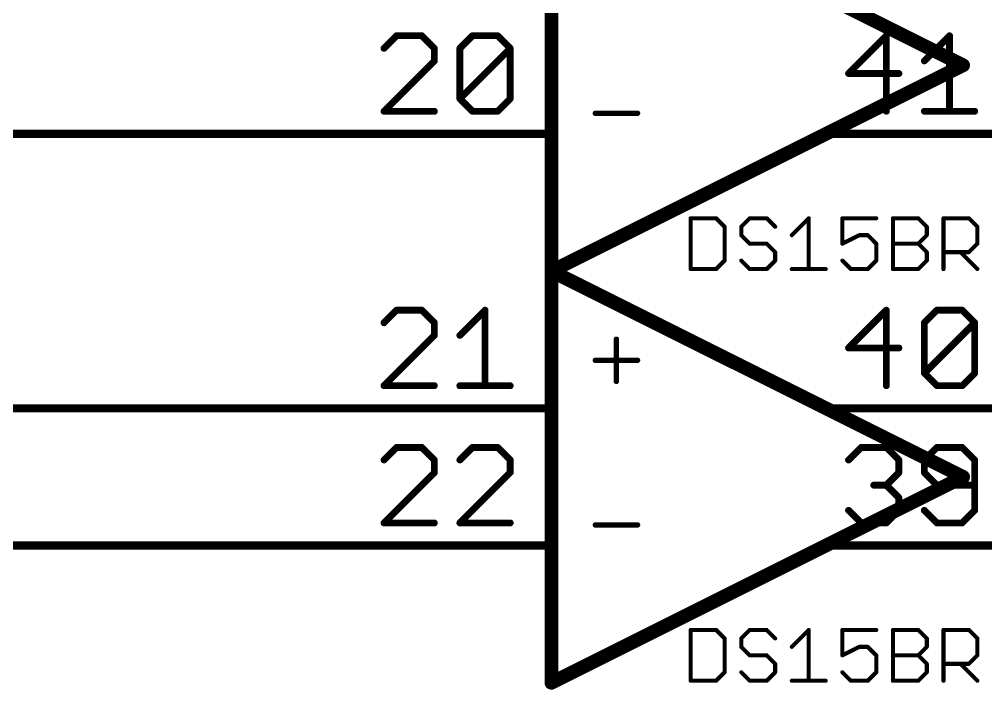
# Model space of a CAD drawing. Extents: x -72 to 265, y -97 to 216.
# Drawn here: x -53.03 to -35.14, y 32.89 to 45.3 of the extents above; entities that cross this region are included whole.
import ezdxf

# ---------------------------------------------------------------- set-up
doc = ezdxf.new("R2010")
doc.units = 0
for name, color, linetype in [('91', 94, 'CONTINUOUS'), ('94', 14, 'CONTINUOUS'), ('95', 251, 'CONTINUOUS'), ('96', 251, 'CONTINUOUS')]:
    doc.layers.add(name, color=color, linetype=linetype)

msp = doc.modelspace()

# ---------------------------------------------------------------- linework, layer by layer
at = {"layer": '91', "const_width": 0.1524}
for points in [[(-45.72, 43.18), (-58.42, 43.18)], [(-27.94, 43.18), (-35.56, 43.18)], [(-45.72, 38.1), (-58.42, 38.1)], [(-27.94, 38.1), (-35.56, 38.1)], [(-45.72, 35.56), (-58.42, 35.56)], [(-27.94, 35.56), (-35.56, 35.56)]]:
    msp.add_lwpolyline(points, dxfattribs=at)
at = {"layer": '91', "const_width": 0.0762}
for points in [[(-45.72, 43.1419, 1), (-45.72, 43.2181)], [(-35.56, 43.2181, 1), (-35.56, 43.1419)], [(-45.72, 38.0619, 1), (-45.72, 38.1381)], [(-35.56, 38.1381, 1), (-35.56, 38.0619)], [(-45.72, 35.5219, 1), (-45.72, 35.5981)], [(-35.56, 35.5981, 1), (-35.56, 35.5219)]]:
    msp.add_lwpolyline(points, format="xyb", dxfattribs=at)
at = {"layer": '94'}
for points, const_width in [([(-43.18, 48.26), (-43.18, 40.64)], 0.254), ([(-35.56, 44.45), (-43.18, 48.26)], 0.254), ([(-43.18, 40.64), (-35.56, 44.45)], 0.254), ([(-45.72, 43.18), (-43.18, 43.18)], 0.1524), ([(-35.56, 43.18), (-38.1, 43.18)], 0.1524), ([(-43.18, 40.64), (-43.18, 33.02)], 0.254), ([(-35.56, 36.83), (-43.18, 40.64)], 0.254), ([(-45.72, 38.1), (-43.18, 38.1)], 0.1524), ([(-35.56, 38.1), (-38.1, 38.1)], 0.1524), ([(-43.18, 33.02), (-35.56, 36.83)], 0.254), ([(-45.72, 35.56), (-43.18, 35.56)], 0.1524), ([(-35.56, 35.56), (-38.1, 35.56)], 0.1524)]:
    msp.add_lwpolyline(points, dxfattribs=dict(at, const_width=const_width))
for points, const_width in [([(-35.5316, 44.3932, 1), (-35.5884, 44.5068)], 0.127), ([(-35.5884, 44.3932, 1), (-35.5316, 44.5068)], 0.127), ([(-45.72, 43.2181, 1), (-45.72, 43.1419)], 0.0762), ([(-43.18, 43.1419, 1), (-43.18, 43.2181)], 0.0762), ([(-38.1, 43.2181, 1), (-38.1, 43.1419)], 0.0762), ([(-35.56, 43.1419, 1), (-35.56, 43.2181)], 0.0762), ([(-43.1165, 40.64, 1), (-43.2435, 40.64)], 0.127), ([(-43.1516, 40.6968, 1), (-43.2084, 40.5832)], 0.127), ([(-43.2084, 40.6968, 1), (-43.1516, 40.5832)], 0.127), ([(-43.2435, 40.64, 1), (-43.1165, 40.64)], 0.127), ([(-45.72, 38.1381, 1), (-45.72, 38.0619)], 0.0762), ([(-43.18, 38.0619, 1), (-43.18, 38.1381)], 0.0762), ([(-38.1, 38.1381, 1), (-38.1, 38.0619)], 0.0762), ([(-35.56, 38.0619, 1), (-35.56, 38.1381)], 0.0762), ([(-35.5316, 36.7732, 1), (-35.5884, 36.8868)], 0.127), ([(-35.5884, 36.7732, 1), (-35.5316, 36.8868)], 0.127), ([(-45.72, 35.5981, 1), (-45.72, 35.5219)], 0.0762), ([(-43.18, 35.5219, 1), (-43.18, 35.5981)], 0.0762), ([(-38.1, 35.5981, 1), (-38.1, 35.5219)], 0.0762), ([(-35.56, 35.5219, 1), (-35.56, 35.5981)], 0.0762), ([(-43.2084, 33.0768, 1), (-43.1516, 32.9632)], 0.127), ([(-43.2435, 33.02, 1), (-43.1165, 33.02)], 0.127)]:
    msp.add_lwpolyline(points, format="xyb", dxfattribs=dict(at, const_width=const_width))
at = {"layer": '95', "const_width": 0.127}
for points in [[(-46.0456, 44.9973), (-46.2787, 44.7643)], [(-45.5796, 44.9973), (-46.0456, 44.9973)], [(-45.3465, 44.7643), (-45.5796, 44.9973)], [(-44.8754, 44.7643), (-44.6423, 44.9973)], [(-44.6423, 44.9973), (-44.1763, 44.9973)], [(-44.1763, 44.9973), (-43.9432, 44.7643)], [(-36.9818, 44.9973), (-37.6809, 44.2982)], [(-36.9818, 43.5991), (-36.9818, 44.9973)], [(-36.2776, 44.5312), (-35.8116, 44.9973)], [(-35.8116, 44.9973), (-35.8116, 43.5991)], [(-45.3465, 44.5312), (-45.3465, 44.7643)], [(-44.8754, 43.8321), (-44.8754, 44.7643)], [(-44.8754, 43.8321), (-43.9432, 44.7643)], [(-43.9432, 44.7643), (-43.9432, 43.8321)], [(-46.2787, 43.5991), (-45.3465, 44.5312)], [(-37.6809, 44.2982), (-36.7488, 44.2982)], [(-44.6423, 43.5991), (-44.8754, 43.8321)], [(-43.9432, 43.8321), (-44.1763, 43.5991)], [(-45.3465, 43.5991), (-46.2787, 43.5991)], [(-44.1763, 43.5991), (-44.6423, 43.5991)], [(-36.2776, 43.5991), (-35.3455, 43.5991)], [(-46.0456, 39.9173), (-46.2787, 39.6843)], [(-45.5796, 39.9173), (-46.0456, 39.9173)], [(-45.3465, 39.6843), (-45.5796, 39.9173)], [(-44.8754, 39.4512), (-44.4093, 39.9173)], [(-44.4093, 39.9173), (-44.4093, 38.5191)], [(-36.9818, 39.9173), (-37.6809, 39.2182)], [(-36.9818, 38.5191), (-36.9818, 39.9173)], [(-36.2776, 39.6843), (-36.0446, 39.9173)], [(-36.0446, 39.9173), (-35.5785, 39.9173)], [(-35.5785, 39.9173), (-35.3455, 39.6843)], [(-45.3465, 39.4512), (-45.3465, 39.6843)], [(-36.2776, 38.7521), (-36.2776, 39.6843)], [(-36.2776, 38.7521), (-35.3455, 39.6843)], [(-35.3455, 39.6843), (-35.3455, 38.7521)], [(-46.2787, 38.5191), (-45.3465, 39.4512)], [(-37.6809, 39.2182), (-36.7488, 39.2182)], [(-36.0446, 38.5191), (-36.2776, 38.7521)], [(-35.3455, 38.7521), (-35.5785, 38.5191)], [(-45.3465, 38.5191), (-46.2787, 38.5191)], [(-44.8754, 38.5191), (-43.9432, 38.5191)], [(-35.5785, 38.5191), (-36.0446, 38.5191)], [(-46.0456, 37.3773), (-46.2787, 37.1443)], [(-45.5796, 37.3773), (-46.0456, 37.3773)], [(-45.3465, 37.1443), (-45.5796, 37.3773)], [(-44.6423, 37.3773), (-44.8754, 37.1443)], [(-44.1763, 37.3773), (-44.6423, 37.3773)], [(-43.9432, 37.1443), (-44.1763, 37.3773)], [(-37.6809, 37.1443), (-37.4479, 37.3773)], [(-37.4479, 37.3773), (-36.9818, 37.3773)], [(-36.9818, 37.3773), (-36.7488, 37.1443)], [(-36.0446, 37.3773), (-36.2776, 37.1443)], [(-35.5785, 37.3773), (-36.0446, 37.3773)], [(-35.3455, 37.1443), (-35.5785, 37.3773)], [(-45.3465, 36.9112), (-45.3465, 37.1443)], [(-43.9432, 36.9112), (-43.9432, 37.1443)], [(-36.7488, 37.1443), (-36.7488, 36.9112)], [(-36.2776, 37.1443), (-36.2776, 36.9112)], [(-35.3455, 36.2121), (-35.3455, 37.1443)], [(-46.2787, 35.9791), (-45.3465, 36.9112)], [(-44.8754, 35.9791), (-43.9432, 36.9112)], [(-36.7488, 36.9112), (-36.9818, 36.6782)], [(-36.2776, 36.9112), (-36.0446, 36.6782)], [(-36.9818, 36.6782), (-37.2148, 36.6782)], [(-36.9818, 36.6782), (-36.7488, 36.4452)], [(-36.0446, 36.6782), (-35.3455, 36.6782)], [(-36.7488, 36.4452), (-36.7488, 36.2121)], [(-37.4479, 35.9791), (-37.6809, 36.2121)], [(-36.7488, 36.2121), (-36.9818, 35.9791)], [(-36.2776, 36.2121), (-36.0446, 35.9791)], [(-35.5785, 35.9791), (-35.3455, 36.2121)], [(-45.3465, 35.9791), (-46.2787, 35.9791)], [(-43.9432, 35.9791), (-44.8754, 35.9791)], [(-36.9818, 35.9791), (-37.4479, 35.9791)], [(-36.0446, 35.9791), (-35.5785, 35.9791)]]:
    msp.add_lwpolyline(points, dxfattribs=at)
at = {"layer": '95', "const_width": 0.0635}
for points in [[(-46.0456, 45.029, 1), (-46.0456, 44.9655)], [(-46.0232, 44.9748, 1), (-46.0681, 45.0197)], [(-45.5571, 45.0197, 1), (-45.602, 44.9748)], [(-45.5796, 44.9655, 1), (-45.5796, 45.029)], [(-44.6423, 45.029, 1), (-44.6423, 44.9655)], [(-44.6199, 44.9748, 1), (-44.6648, 45.0197)], [(-44.1538, 45.0197, 1), (-44.1987, 44.9748)], [(-44.1763, 44.9655, 1), (-44.1763, 45.029)], [(-36.9501, 44.9973, 1), (-37.0136, 44.9973)], [(-36.9594, 44.9748, 1), (-37.0043, 45.0197)], [(-35.7798, 44.9973, 1), (-35.8433, 44.9973)], [(-35.7891, 44.9748, 1), (-35.834, 45.0197)], [(-46.3011, 44.7867, 1), (-46.2562, 44.7418)], [(-45.3148, 44.7643, 1), (-45.3783, 44.7643)], [(-45.369, 44.7418, 1), (-45.3241, 44.7867)], [(-44.8436, 44.7643, 1), (-44.9071, 44.7643)], [(-44.8978, 44.7867, 1), (-44.8529, 44.7418)], [(-43.9115, 44.7643, 1), (-43.975, 44.7643)], [(-43.9208, 44.7418, 1), (-43.9657, 44.7867)], [(-43.9657, 44.7418, 1), (-43.9208, 44.7867)], [(-45.3783, 44.5312, 1), (-45.3148, 44.5312)], [(-45.3241, 44.5088, 1), (-45.369, 44.5537)], [(-36.3001, 44.5537, 1), (-36.2552, 44.5088)], [(-37.6809, 44.3299, 1), (-37.6809, 44.2664)], [(-36.7488, 44.2664, 1), (-36.7488, 44.3299)], [(-37.7034, 44.3206, 1), (-37.6584, 44.2757)], [(-44.9071, 43.8321, 1), (-44.8436, 43.8321)], [(-44.8529, 43.8546, 1), (-44.8978, 43.8097)], [(-44.8978, 43.8546, 1), (-44.8529, 43.8097)], [(-43.975, 43.8321, 1), (-43.9115, 43.8321)], [(-43.9208, 43.8097, 1), (-43.9657, 43.8546)], [(-46.2787, 43.6309, 1), (-46.2787, 43.5673)], [(-46.3011, 43.6216, 1), (-46.2562, 43.5766)], [(-45.3465, 43.5673, 1), (-45.3465, 43.6309)], [(-44.6423, 43.6309, 1), (-44.6423, 43.5673)], [(-44.6648, 43.5766, 1), (-44.6199, 43.6216)], [(-44.1987, 43.6216, 1), (-44.1538, 43.5766)], [(-44.1763, 43.5673, 1), (-44.1763, 43.6309)], [(-36.2776, 43.6309, 1), (-36.2776, 43.5673)], [(-35.3455, 43.5673, 1), (-35.3455, 43.6309)], [(-37.0136, 43.5991, 1), (-36.9501, 43.5991)], [(-35.8433, 43.5991, 1), (-35.7798, 43.5991)], [(-46.0456, 39.949, 1), (-46.0456, 39.8855)], [(-46.0232, 39.8948, 1), (-46.0681, 39.9397)], [(-45.5571, 39.9397, 1), (-45.602, 39.8948)], [(-45.5796, 39.8855, 1), (-45.5796, 39.949)], [(-44.3776, 39.9173, 1), (-44.4411, 39.9173)], [(-44.3869, 39.8948, 1), (-44.4318, 39.9397)], [(-36.9501, 39.9173, 1), (-37.0136, 39.9173)], [(-36.9594, 39.8948, 1), (-37.0043, 39.9397)], [(-36.0446, 39.949, 1), (-36.0446, 39.8855)], [(-36.0221, 39.8948, 1), (-36.067, 39.9397)], [(-35.5561, 39.9397, 1), (-35.601, 39.8948)], [(-35.5785, 39.8855, 1), (-35.5785, 39.949)], [(-46.3011, 39.7067, 1), (-46.2562, 39.6618)], [(-45.3148, 39.6843, 1), (-45.3783, 39.6843)], [(-45.369, 39.6618, 1), (-45.3241, 39.7067)], [(-36.2459, 39.6843, 1), (-36.3094, 39.6843)], [(-36.3001, 39.7067, 1), (-36.2552, 39.6618)], [(-35.3137, 39.6843, 1), (-35.3772, 39.6843)], [(-35.323, 39.6618, 1), (-35.3679, 39.7067)], [(-35.3679, 39.6618, 1), (-35.323, 39.7067)], [(-45.3783, 39.4512, 1), (-45.3148, 39.4512)], [(-45.3241, 39.4288, 1), (-45.369, 39.4737)], [(-44.8978, 39.4737, 1), (-44.8529, 39.4288)], [(-37.6809, 39.2499, 1), (-37.6809, 39.1864)], [(-37.7034, 39.2406, 1), (-37.6584, 39.1957)], [(-36.7488, 39.1864, 1), (-36.7488, 39.2499)], [(-36.2552, 38.7746, 1), (-36.3001, 38.7297)], [(-35.323, 38.7297, 1), (-35.3679, 38.7746)], [(-36.3001, 38.7746, 1), (-36.2552, 38.7297)], [(-36.3094, 38.7521, 1), (-36.2459, 38.7521)], [(-35.3772, 38.7521, 1), (-35.3137, 38.7521)], [(-46.2787, 38.5509, 1), (-46.2787, 38.4873)], [(-46.3011, 38.5416, 1), (-46.2562, 38.4966)], [(-45.3465, 38.4873, 1), (-45.3465, 38.5509)], [(-44.8754, 38.5509, 1), (-44.8754, 38.4873)], [(-44.4411, 38.5191, 1), (-44.3776, 38.5191)], [(-43.9432, 38.4873, 1), (-43.9432, 38.5509)], [(-37.0136, 38.5191, 1), (-36.9501, 38.5191)], [(-36.0446, 38.5509, 1), (-36.0446, 38.4873)], [(-36.067, 38.4966, 1), (-36.0221, 38.5416)], [(-35.601, 38.5416, 1), (-35.5561, 38.4966)], [(-35.5785, 38.4873, 1), (-35.5785, 38.5509)], [(-46.0456, 37.409, 1), (-46.0456, 37.3455)], [(-46.0232, 37.3548, 1), (-46.0681, 37.3997)], [(-45.5571, 37.3997, 1), (-45.602, 37.3548)], [(-45.5796, 37.3455, 1), (-45.5796, 37.409)], [(-44.6423, 37.409, 1), (-44.6423, 37.3455)], [(-44.6199, 37.3548, 1), (-44.6648, 37.3997)], [(-44.1538, 37.3997, 1), (-44.1987, 37.3548)], [(-44.1763, 37.3455, 1), (-44.1763, 37.409)], [(-37.4479, 37.409, 1), (-37.4479, 37.3455)], [(-37.4254, 37.3548, 1), (-37.4703, 37.3997)], [(-36.9594, 37.3997, 1), (-37.0043, 37.3548)], [(-36.9818, 37.3455, 1), (-36.9818, 37.409)], [(-36.0446, 37.409, 1), (-36.0446, 37.3455)], [(-36.0221, 37.3548, 1), (-36.067, 37.3997)], [(-35.5561, 37.3997, 1), (-35.601, 37.3548)], [(-35.5785, 37.3455, 1), (-35.5785, 37.409)], [(-45.3148, 37.1443, 1), (-45.3783, 37.1443)], [(-43.9115, 37.1443, 1), (-43.975, 37.1443)], [(-36.717, 37.1443, 1), (-36.7805, 37.1443)], [(-36.2459, 37.1443, 1), (-36.3094, 37.1443)], [(-35.3137, 37.1443, 1), (-35.3772, 37.1443)], [(-46.3011, 37.1667, 1), (-46.2562, 37.1218)], [(-45.369, 37.1218, 1), (-45.3241, 37.1667)], [(-44.8978, 37.1667, 1), (-44.8529, 37.1218)], [(-43.9657, 37.1218, 1), (-43.9208, 37.1667)], [(-37.7034, 37.1667, 1), (-37.6584, 37.1218)], [(-36.7712, 37.1218, 1), (-36.7263, 37.1667)], [(-36.3001, 37.1667, 1), (-36.2552, 37.1218)], [(-35.3679, 37.1218, 1), (-35.323, 37.1667)], [(-45.3783, 36.9112, 1), (-45.3148, 36.9112)], [(-45.3241, 36.8888, 1), (-45.369, 36.9337)], [(-43.975, 36.9112, 1), (-43.9115, 36.9112)], [(-43.9208, 36.8888, 1), (-43.9657, 36.9337)], [(-36.7805, 36.9112, 1), (-36.717, 36.9112)], [(-36.7263, 36.8888, 1), (-36.7712, 36.9337)], [(-36.2552, 36.9337, 1), (-36.3001, 36.8888)], [(-36.3094, 36.9112, 1), (-36.2459, 36.9112)], [(-37.2148, 36.7099, 1), (-37.2148, 36.6464)], [(-36.9594, 36.7006, 1), (-37.0043, 36.6557)], [(-37.0043, 36.7006, 1), (-36.9594, 36.6557)], [(-36.9818, 36.6464, 1), (-36.9818, 36.7099)], [(-36.0446, 36.7099, 1), (-36.0446, 36.6464)], [(-36.067, 36.6557, 1), (-36.0221, 36.7006)], [(-35.3455, 36.6464, 1), (-35.3455, 36.7099)], [(-36.717, 36.4452, 1), (-36.7805, 36.4452)], [(-36.7712, 36.4227, 1), (-36.7263, 36.4676)], [(-37.6584, 36.2346, 1), (-37.7034, 36.1897)], [(-36.7805, 36.2121, 1), (-36.717, 36.2121)], [(-36.7263, 36.1897, 1), (-36.7712, 36.2346)], [(-36.2552, 36.2346, 1), (-36.3001, 36.1897)], [(-35.3772, 36.2121, 1), (-35.3137, 36.2121)], [(-35.323, 36.1897, 1), (-35.3679, 36.2346)], [(-46.2787, 36.0109, 1), (-46.2787, 35.9474)], [(-46.3011, 36.0016, 1), (-46.2562, 35.9566)], [(-45.3465, 35.9474, 1), (-45.3465, 36.0109)], [(-44.8754, 36.0109, 1), (-44.8754, 35.9474)], [(-44.8978, 36.0016, 1), (-44.8529, 35.9566)], [(-43.9432, 35.9474, 1), (-43.9432, 36.0109)], [(-37.4479, 36.0109, 1), (-37.4479, 35.9474)], [(-37.4703, 35.9566, 1), (-37.4254, 36.0016)], [(-37.0043, 36.0016, 1), (-36.9594, 35.9566)], [(-36.9818, 35.9474, 1), (-36.9818, 36.0109)], [(-36.0446, 36.0109, 1), (-36.0446, 35.9474)], [(-36.067, 35.9566, 1), (-36.0221, 36.0016)], [(-35.601, 36.0016, 1), (-35.5561, 35.9566)], [(-35.5785, 35.9474, 1), (-35.5785, 36.0109)]]:
    msp.add_lwpolyline(points, format="xyb", dxfattribs=at)
at = {"layer": '96'}
for points, const_width in [([(-42.3672, 43.5615), (-41.5876, 43.5615)], 0.1016), ([(-40.6019, 41.6187), (-40.6019, 40.6781)], 0.0762), ([(-40.1316, 41.6187), (-40.6019, 41.6187)], 0.0762), ([(-39.9748, 41.4619), (-40.1316, 41.6187)], 0.0762), ([(-39.9748, 40.8349), (-39.9748, 41.4619)], 0.0762), ([(-39.5096, 41.6187), (-39.6664, 41.4619)], 0.0762), ([(-39.6664, 41.4619), (-39.6664, 41.3052)], 0.0762), ([(-39.1961, 41.6187), (-39.5096, 41.6187)], 0.0762), ([(-39.0393, 41.4619), (-39.1961, 41.6187)], 0.0762), ([(-38.7309, 41.3052), (-38.4173, 41.6187)], 0.0762), ([(-38.4173, 41.6187), (-38.4173, 40.6781)], 0.0762), ([(-37.1683, 41.6187), (-37.7953, 41.6187)], 0.0762), ([(-37.7953, 41.6187), (-37.7953, 41.1484)], 0.0762), ([(-36.8598, 40.6781), (-36.8598, 41.6187)], 0.0762), ([(-36.8598, 41.6187), (-36.3895, 41.6187)], 0.0762), ([(-36.3895, 41.6187), (-36.2328, 41.4619)], 0.0762), ([(-36.2328, 41.4619), (-36.2328, 41.3052)], 0.0762), ([(-35.9243, 40.6781), (-35.9243, 41.6187)], 0.0762), ([(-35.9243, 41.6187), (-35.454, 41.6187)], 0.0762), ([(-35.454, 41.6187), (-35.2972, 41.4619)], 0.0762), ([(-35.2972, 41.4619), (-35.2972, 41.1484)], 0.0762), ([(-39.6664, 41.3052), (-39.5096, 41.1484)], 0.0762), ([(-37.7953, 41.1484), (-37.4818, 41.3052)], 0.0762), ([(-37.4818, 41.3052), (-37.325, 41.3052)], 0.0762), ([(-37.325, 41.3052), (-37.1683, 41.1484)], 0.0762), ([(-36.2328, 41.3052), (-36.3895, 41.1484)], 0.0762), ([(-39.5096, 41.1484), (-39.1961, 41.1484)], 0.0762), ([(-39.1961, 41.1484), (-39.0393, 40.9916)], 0.0762), ([(-37.1683, 41.1484), (-37.1683, 40.8349)], 0.0762), ([(-36.8598, 41.1484), (-36.3895, 41.1484)], 0.0762), ([(-36.3895, 41.1484), (-36.2328, 40.9916)], 0.0762), ([(-35.2972, 41.1484), (-35.454, 40.9916)], 0.0762), ([(-39.0393, 40.9916), (-39.0393, 40.8349)], 0.0762), ([(-36.2328, 40.9916), (-36.2328, 40.8349)], 0.0762), ([(-35.454, 40.9916), (-35.9243, 40.9916)], 0.0762), ([(-35.6108, 40.9916), (-35.2972, 40.6781)], 0.0762), ([(-40.1316, 40.6781), (-39.9748, 40.8349)], 0.0762), ([(-39.5096, 40.6781), (-39.6664, 40.8349)], 0.0762), ([(-39.0393, 40.8349), (-39.1961, 40.6781)], 0.0762), ([(-37.6386, 40.6781), (-37.7953, 40.8349)], 0.0762), ([(-37.1683, 40.8349), (-37.325, 40.6781)], 0.0762), ([(-36.2328, 40.8349), (-36.3895, 40.6781)], 0.0762), ([(-40.6019, 40.6781), (-40.1316, 40.6781)], 0.0762), ([(-39.1961, 40.6781), (-39.5096, 40.6781)], 0.0762), ([(-38.7309, 40.6781), (-38.1038, 40.6781)], 0.0762), ([(-37.325, 40.6781), (-37.6386, 40.6781)], 0.0762), ([(-36.3895, 40.6781), (-36.8598, 40.6781)], 0.0762), ([(-41.9774, 39.3793), (-41.9774, 38.5997)], 0.1016), ([(-42.3672, 38.9895), (-41.5876, 38.9895)], 0.1016), ([(-42.3672, 35.9415), (-41.5876, 35.9415)], 0.1016), ([(-40.6019, 33.9987), (-40.6019, 33.0581)], 0.0762), ([(-40.1316, 33.9987), (-40.6019, 33.9987)], 0.0762), ([(-39.9748, 33.8419), (-40.1316, 33.9987)], 0.0762), ([(-39.5096, 33.9987), (-39.6664, 33.8419)], 0.0762), ([(-39.1961, 33.9987), (-39.5096, 33.9987)], 0.0762), ([(-39.0393, 33.8419), (-39.1961, 33.9987)], 0.0762), ([(-38.7309, 33.6852), (-38.4173, 33.9987)], 0.0762), ([(-38.4173, 33.9987), (-38.4173, 33.0581)], 0.0762), ([(-37.1683, 33.9987), (-37.7953, 33.9987)], 0.0762), ([(-37.7953, 33.9987), (-37.7953, 33.5284)], 0.0762), ([(-36.8598, 33.0581), (-36.8598, 33.9987)], 0.0762), ([(-36.8598, 33.9987), (-36.3895, 33.9987)], 0.0762), ([(-36.3895, 33.9987), (-36.2328, 33.8419)], 0.0762), ([(-35.9243, 33.0581), (-35.9243, 33.9987)], 0.0762), ([(-35.9243, 33.9987), (-35.454, 33.9987)], 0.0762), ([(-35.454, 33.9987), (-35.2972, 33.8419)], 0.0762), ([(-39.9748, 33.2149), (-39.9748, 33.8419)], 0.0762), ([(-39.6664, 33.8419), (-39.6664, 33.6852)], 0.0762), ([(-36.2328, 33.8419), (-36.2328, 33.6852)], 0.0762), ([(-35.2972, 33.8419), (-35.2972, 33.5284)], 0.0762), ([(-39.6664, 33.6852), (-39.5096, 33.5284)], 0.0762), ([(-37.7953, 33.5284), (-37.4818, 33.6852)], 0.0762), ([(-37.4818, 33.6852), (-37.325, 33.6852)], 0.0762), ([(-37.325, 33.6852), (-37.1683, 33.5284)], 0.0762), ([(-36.2328, 33.6852), (-36.3895, 33.5284)], 0.0762), ([(-39.5096, 33.5284), (-39.1961, 33.5284)], 0.0762), ([(-39.1961, 33.5284), (-39.0393, 33.3716)], 0.0762), ([(-37.1683, 33.5284), (-37.1683, 33.2149)], 0.0762), ([(-36.8598, 33.5284), (-36.3895, 33.5284)], 0.0762), ([(-36.3895, 33.5284), (-36.2328, 33.3716)], 0.0762), ([(-35.2972, 33.5284), (-35.454, 33.3716)], 0.0762), ([(-39.0393, 33.3716), (-39.0393, 33.2149)], 0.0762), ([(-36.2328, 33.3716), (-36.2328, 33.2149)], 0.0762), ([(-35.454, 33.3716), (-35.9243, 33.3716)], 0.0762), ([(-35.6108, 33.3716), (-35.2972, 33.0581)], 0.0762), ([(-40.6019, 33.0581), (-40.1316, 33.0581)], 0.0762), ([(-40.1316, 33.0581), (-39.9748, 33.2149)], 0.0762), ([(-39.5096, 33.0581), (-39.6664, 33.2149)], 0.0762), ([(-39.1961, 33.0581), (-39.5096, 33.0581)], 0.0762), ([(-39.0393, 33.2149), (-39.1961, 33.0581)], 0.0762), ([(-38.7309, 33.0581), (-38.1038, 33.0581)], 0.0762), ([(-37.6386, 33.0581), (-37.7953, 33.2149)], 0.0762), ([(-37.325, 33.0581), (-37.6386, 33.0581)], 0.0762), ([(-37.1683, 33.2149), (-37.325, 33.0581)], 0.0762), ([(-36.3895, 33.0581), (-36.8598, 33.0581)], 0.0762), ([(-36.2328, 33.2149), (-36.3895, 33.0581)], 0.0762)]:
    msp.add_lwpolyline(points, dxfattribs=dict(at, const_width=const_width))
for points, const_width in [([(-42.3672, 43.5869, 1), (-42.3672, 43.5361)], 0.0508), ([(-41.5876, 43.5361, 1), (-41.5876, 43.5869)], 0.0508), ([(-40.5829, 41.6187, 1), (-40.621, 41.6187)], 0.0381), ([(-40.6019, 41.6378, 1), (-40.6019, 41.5997)], 0.0381), ([(-40.1181, 41.6322, 1), (-40.1451, 41.6052)], 0.0381), ([(-40.1316, 41.5997, 1), (-40.1316, 41.6378)], 0.0381), ([(-39.9558, 41.4619, 1), (-39.9939, 41.4619)], 0.0381), ([(-39.6473, 41.4619, 1), (-39.6854, 41.4619)], 0.0381), ([(-39.5096, 41.6378, 1), (-39.5096, 41.5997)], 0.0381), ([(-39.4961, 41.6052, 1), (-39.5231, 41.6322)], 0.0381), ([(-39.1826, 41.6322, 1), (-39.2096, 41.6052)], 0.0381), ([(-39.1961, 41.5997, 1), (-39.1961, 41.6378)], 0.0381), ([(-38.3983, 41.6187, 1), (-38.4364, 41.6187)], 0.0381), ([(-38.4039, 41.6052, 1), (-38.4308, 41.6322)], 0.0381), ([(-37.7953, 41.6378, 1), (-37.7953, 41.5997)], 0.0381), ([(-37.7763, 41.6187, 1), (-37.8144, 41.6187)], 0.0381), ([(-37.1683, 41.5997, 1), (-37.1683, 41.6378)], 0.0381), ([(-36.8408, 41.6187, 1), (-36.8789, 41.6187)], 0.0381), ([(-36.8598, 41.6378, 1), (-36.8598, 41.5997)], 0.0381), ([(-36.3761, 41.6322, 1), (-36.403, 41.6052)], 0.0381), ([(-36.3895, 41.5997, 1), (-36.3895, 41.6378)], 0.0381), ([(-36.2137, 41.4619, 1), (-36.2518, 41.4619)], 0.0381), ([(-35.9053, 41.6187, 1), (-35.9434, 41.6187)], 0.0381), ([(-35.9243, 41.6378, 1), (-35.9243, 41.5997)], 0.0381), ([(-35.4405, 41.6322, 1), (-35.4675, 41.6052)], 0.0381), ([(-35.454, 41.5997, 1), (-35.454, 41.6378)], 0.0381), ([(-35.2782, 41.4619, 1), (-35.3163, 41.4619)], 0.0381), ([(-39.9883, 41.4485, 1), (-39.9614, 41.4754)], 0.0381), ([(-39.6799, 41.4754, 1), (-39.6529, 41.4485)], 0.0381), ([(-39.6529, 41.3186, 1), (-39.6799, 41.2917)], 0.0381), ([(-39.6854, 41.3052, 1), (-39.6473, 41.3052)], 0.0381), ([(-39.0528, 41.4485, 1), (-39.0258, 41.4754)], 0.0381), ([(-38.7443, 41.3186, 1), (-38.7174, 41.2917)], 0.0381), ([(-37.4818, 41.3242, 1), (-37.4818, 41.2861)], 0.0381), ([(-37.4733, 41.2881, 1), (-37.4903, 41.3222)], 0.0381), ([(-37.3116, 41.3186, 1), (-37.3385, 41.2917)], 0.0381), ([(-37.325, 41.2861, 1), (-37.325, 41.3242)], 0.0381), ([(-36.2518, 41.3052, 1), (-36.2137, 41.3052)], 0.0381), ([(-36.2462, 41.4485, 1), (-36.2193, 41.4754)], 0.0381), ([(-36.2193, 41.2917, 1), (-36.2462, 41.3186)], 0.0381), ([(-35.3107, 41.4485, 1), (-35.2838, 41.4754)], 0.0381), ([(-39.5096, 41.1675, 1), (-39.5096, 41.1294)], 0.0381), ([(-39.5231, 41.1349, 1), (-39.4961, 41.1619)], 0.0381), ([(-39.1826, 41.1619, 1), (-39.2096, 41.1349)], 0.0381), ([(-39.1961, 41.1294, 1), (-39.1961, 41.1675)], 0.0381), ([(-37.8039, 41.1654, 1), (-37.7868, 41.1314)], 0.0381), ([(-37.8144, 41.1484, 1), (-37.7763, 41.1484)], 0.0381), ([(-37.1492, 41.1484, 1), (-37.1873, 41.1484)], 0.0381), ([(-37.1817, 41.1349, 1), (-37.1548, 41.1619)], 0.0381), ([(-36.8598, 41.1675, 1), (-36.8598, 41.1294)], 0.0381), ([(-36.3761, 41.1619, 1), (-36.403, 41.1349)], 0.0381), ([(-36.403, 41.1619, 1), (-36.3761, 41.1349)], 0.0381), ([(-36.3895, 41.1294, 1), (-36.3895, 41.1675)], 0.0381), ([(-35.3163, 41.1484, 1), (-35.2782, 41.1484)], 0.0381), ([(-35.2838, 41.1349, 1), (-35.3107, 41.1619)], 0.0381), ([(-39.0203, 40.9916, 1), (-39.0584, 40.9916)], 0.0381), ([(-39.0528, 40.9782, 1), (-39.0258, 41.0051)], 0.0381), ([(-36.2137, 40.9916, 1), (-36.2518, 40.9916)], 0.0381), ([(-36.2462, 40.9782, 1), (-36.2193, 41.0051)], 0.0381), ([(-35.9243, 41.0107, 1), (-35.9243, 40.9726)], 0.0381), ([(-35.5973, 41.0051, 1), (-35.6242, 40.9782)], 0.0381), ([(-35.4675, 41.0051, 1), (-35.4405, 40.9782)], 0.0381), ([(-35.454, 40.9726, 1), (-35.454, 41.0107)], 0.0381), ([(-39.9939, 40.8349, 1), (-39.9558, 40.8349)], 0.0381), ([(-39.9614, 40.8214, 1), (-39.9883, 40.8483)], 0.0381), ([(-39.6529, 40.8483, 1), (-39.6799, 40.8214)], 0.0381), ([(-39.0584, 40.8349, 1), (-39.0203, 40.8349)], 0.0381), ([(-39.0258, 40.8214, 1), (-39.0528, 40.8483)], 0.0381), ([(-37.7819, 40.8483, 1), (-37.8088, 40.8214)], 0.0381), ([(-37.1873, 40.8349, 1), (-37.1492, 40.8349)], 0.0381), ([(-37.1548, 40.8214, 1), (-37.1817, 40.8483)], 0.0381), ([(-36.2518, 40.8349, 1), (-36.2137, 40.8349)], 0.0381), ([(-36.2193, 40.8214, 1), (-36.2462, 40.8483)], 0.0381), ([(-40.621, 40.6781, 1), (-40.5829, 40.6781)], 0.0381), ([(-40.6019, 40.6972, 1), (-40.6019, 40.6591)], 0.0381), ([(-40.1451, 40.6916, 1), (-40.1181, 40.6646)], 0.0381), ([(-40.1316, 40.6591, 1), (-40.1316, 40.6972)], 0.0381), ([(-39.5096, 40.6972, 1), (-39.5096, 40.6591)], 0.0381), ([(-39.5231, 40.6646, 1), (-39.4961, 40.6916)], 0.0381), ([(-39.2096, 40.6916, 1), (-39.1826, 40.6646)], 0.0381), ([(-39.1961, 40.6591, 1), (-39.1961, 40.6972)], 0.0381), ([(-38.7309, 40.6972, 1), (-38.7309, 40.6591)], 0.0381), ([(-38.4364, 40.6781, 1), (-38.3983, 40.6781)], 0.0381), ([(-38.1038, 40.6591, 1), (-38.1038, 40.6972)], 0.0381), ([(-37.6386, 40.6972, 1), (-37.6386, 40.6591)], 0.0381), ([(-37.652, 40.6646, 1), (-37.6251, 40.6916)], 0.0381), ([(-37.3385, 40.6916, 1), (-37.3116, 40.6646)], 0.0381), ([(-37.325, 40.6591, 1), (-37.325, 40.6972)], 0.0381), ([(-36.8789, 40.6781, 1), (-36.8408, 40.6781)], 0.0381), ([(-36.8598, 40.6972, 1), (-36.8598, 40.6591)], 0.0381), ([(-36.403, 40.6916, 1), (-36.3761, 40.6646)], 0.0381), ([(-36.3895, 40.6591, 1), (-36.3895, 40.6972)], 0.0381), ([(-35.9434, 40.6781, 1), (-35.9053, 40.6781)], 0.0381), ([(-35.3107, 40.6646, 1), (-35.2838, 40.6916)], 0.0381), ([(-41.952, 39.3793, 1), (-42.0028, 39.3793)], 0.0508), ([(-42.3672, 39.0149, 1), (-42.3672, 38.9641)], 0.0508), ([(-41.5876, 38.9641, 1), (-41.5876, 39.0149)], 0.0508), ([(-42.0028, 38.5997, 1), (-41.952, 38.5997)], 0.0508), ([(-42.3672, 35.9669, 1), (-42.3672, 35.9161)], 0.0508), ([(-41.5876, 35.9161, 1), (-41.5876, 35.9669)], 0.0508), ([(-40.5829, 33.9987, 1), (-40.621, 33.9987)], 0.0381), ([(-40.6019, 34.0178, 1), (-40.6019, 33.9797)], 0.0381), ([(-40.1181, 34.0122, 1), (-40.1451, 33.9852)], 0.0381), ([(-40.1316, 33.9797, 1), (-40.1316, 34.0178)], 0.0381), ([(-39.5096, 34.0178, 1), (-39.5096, 33.9797)], 0.0381), ([(-39.4961, 33.9852, 1), (-39.5231, 34.0122)], 0.0381), ([(-39.1826, 34.0122, 1), (-39.2096, 33.9852)], 0.0381), ([(-39.1961, 33.9797, 1), (-39.1961, 34.0178)], 0.0381), ([(-38.3983, 33.9987, 1), (-38.4364, 33.9987)], 0.0381), ([(-38.4039, 33.9852, 1), (-38.4308, 34.0122)], 0.0381), ([(-37.7953, 34.0178, 1), (-37.7953, 33.9797)], 0.0381), ([(-37.7763, 33.9987, 1), (-37.8144, 33.9987)], 0.0381), ([(-37.1683, 33.9797, 1), (-37.1683, 34.0178)], 0.0381), ([(-36.8408, 33.9987, 1), (-36.8789, 33.9987)], 0.0381), ([(-36.8598, 34.0178, 1), (-36.8598, 33.9797)], 0.0381), ([(-36.3761, 34.0122, 1), (-36.403, 33.9852)], 0.0381), ([(-36.3895, 33.9797, 1), (-36.3895, 34.0178)], 0.0381), ([(-35.9243, 34.0178, 1), (-35.9243, 33.9797)], 0.0381), ([(-35.9053, 33.9987, 1), (-35.9434, 33.9987)], 0.0381), ([(-35.4405, 34.0122, 1), (-35.4675, 33.9852)], 0.0381), ([(-35.454, 33.9797, 1), (-35.454, 34.0178)], 0.0381), ([(-39.9558, 33.8419, 1), (-39.9939, 33.8419)], 0.0381), ([(-39.9883, 33.8285, 1), (-39.9614, 33.8554)], 0.0381), ([(-39.6473, 33.8419, 1), (-39.6854, 33.8419)], 0.0381), ([(-39.6799, 33.8554, 1), (-39.6529, 33.8285)], 0.0381), ([(-39.0528, 33.8285, 1), (-39.0258, 33.8554)], 0.0381), ([(-36.2137, 33.8419, 1), (-36.2518, 33.8419)], 0.0381), ([(-36.2462, 33.8285, 1), (-36.2193, 33.8554)], 0.0381), ([(-35.2782, 33.8419, 1), (-35.3163, 33.8419)], 0.0381), ([(-35.3107, 33.8285, 1), (-35.2838, 33.8554)], 0.0381), ([(-39.6529, 33.6986, 1), (-39.6799, 33.6717)], 0.0381), ([(-39.6854, 33.6852, 1), (-39.6473, 33.6852)], 0.0381), ([(-38.7443, 33.6986, 1), (-38.7174, 33.6717)], 0.0381), ([(-37.4818, 33.7042, 1), (-37.4818, 33.6661)], 0.0381), ([(-37.4733, 33.6681, 1), (-37.4903, 33.7022)], 0.0381), ([(-37.3116, 33.6986, 1), (-37.3385, 33.6717)], 0.0381), ([(-37.325, 33.6661, 1), (-37.325, 33.7042)], 0.0381), ([(-36.2518, 33.6852, 1), (-36.2137, 33.6852)], 0.0381), ([(-36.2193, 33.6717, 1), (-36.2462, 33.6986)], 0.0381), ([(-39.5096, 33.5475, 1), (-39.5096, 33.5094)], 0.0381), ([(-39.5231, 33.5149, 1), (-39.4961, 33.5419)], 0.0381), ([(-39.1826, 33.5419, 1), (-39.2096, 33.5149)], 0.0381), ([(-39.1961, 33.5094, 1), (-39.1961, 33.5475)], 0.0381), ([(-37.8039, 33.5454, 1), (-37.7868, 33.5114)], 0.0381), ([(-37.8144, 33.5284, 1), (-37.7763, 33.5284)], 0.0381), ([(-37.1492, 33.5284, 1), (-37.1873, 33.5284)], 0.0381), ([(-37.1817, 33.5149, 1), (-37.1548, 33.5419)], 0.0381), ([(-36.8598, 33.5475, 1), (-36.8598, 33.5094)], 0.0381), ([(-36.3761, 33.5419, 1), (-36.403, 33.5149)], 0.0381), ([(-36.403, 33.5419, 1), (-36.3761, 33.5149)], 0.0381), ([(-36.3895, 33.5094, 1), (-36.3895, 33.5475)], 0.0381), ([(-35.3163, 33.5284, 1), (-35.2782, 33.5284)], 0.0381), ([(-35.2838, 33.5149, 1), (-35.3107, 33.5419)], 0.0381), ([(-39.0203, 33.3716, 1), (-39.0584, 33.3716)], 0.0381), ([(-39.0528, 33.3582, 1), (-39.0258, 33.3851)], 0.0381), ([(-36.2137, 33.3716, 1), (-36.2518, 33.3716)], 0.0381), ([(-36.2462, 33.3582, 1), (-36.2193, 33.3851)], 0.0381), ([(-35.9243, 33.3907, 1), (-35.9243, 33.3526)], 0.0381), ([(-35.5973, 33.3851, 1), (-35.6242, 33.3582)], 0.0381), ([(-35.4675, 33.3851, 1), (-35.4405, 33.3582)], 0.0381), ([(-35.454, 33.3526, 1), (-35.454, 33.3907)], 0.0381), ([(-40.6019, 33.0772, 1), (-40.6019, 33.0391)], 0.0381), ([(-40.1451, 33.0716, 1), (-40.1181, 33.0446)], 0.0381), ([(-40.1316, 33.0391, 1), (-40.1316, 33.0772)], 0.0381), ([(-39.9939, 33.2149, 1), (-39.9558, 33.2149)], 0.0381), ([(-39.9614, 33.2014, 1), (-39.9883, 33.2283)], 0.0381), ([(-39.6529, 33.2283, 1), (-39.6799, 33.2014)], 0.0381), ([(-39.5096, 33.0772, 1), (-39.5096, 33.0391)], 0.0381), ([(-39.5231, 33.0446, 1), (-39.4961, 33.0716)], 0.0381), ([(-39.2096, 33.0716, 1), (-39.1826, 33.0446)], 0.0381), ([(-39.1961, 33.0391, 1), (-39.1961, 33.0772)], 0.0381), ([(-39.0584, 33.2149, 1), (-39.0203, 33.2149)], 0.0381), ([(-39.0258, 33.2014, 1), (-39.0528, 33.2283)], 0.0381), ([(-38.7309, 33.0772, 1), (-38.7309, 33.0391)], 0.0381), ([(-38.1038, 33.0391, 1), (-38.1038, 33.0772)], 0.0381), ([(-37.7819, 33.2283, 1), (-37.8088, 33.2014)], 0.0381), ([(-37.6386, 33.0772, 1), (-37.6386, 33.0391)], 0.0381), ([(-37.652, 33.0446, 1), (-37.6251, 33.0716)], 0.0381), ([(-37.3385, 33.0716, 1), (-37.3116, 33.0446)], 0.0381), ([(-37.325, 33.0391, 1), (-37.325, 33.0772)], 0.0381), ([(-37.1873, 33.2149, 1), (-37.1492, 33.2149)], 0.0381), ([(-37.1548, 33.2014, 1), (-37.1817, 33.2283)], 0.0381), ([(-36.8598, 33.0772, 1), (-36.8598, 33.0391)], 0.0381), ([(-36.403, 33.0716, 1), (-36.3761, 33.0446)], 0.0381), ([(-36.3895, 33.0391, 1), (-36.3895, 33.0772)], 0.0381), ([(-36.2518, 33.2149, 1), (-36.2137, 33.2149)], 0.0381), ([(-36.2193, 33.2014, 1), (-36.2462, 33.2283)], 0.0381), ([(-35.3107, 33.0446, 1), (-35.2838, 33.0716)], 0.0381), ([(-40.621, 33.0581, 1), (-40.5829, 33.0581)], 0.0381), ([(-38.4364, 33.0581, 1), (-38.3983, 33.0581)], 0.0381), ([(-36.8789, 33.0581, 1), (-36.8408, 33.0581)], 0.0381), ([(-35.9434, 33.0581, 1), (-35.9053, 33.0581)], 0.0381)]:
    msp.add_lwpolyline(points, format="xyb", dxfattribs=dict(at, const_width=const_width))

doc.saveas('drawing.dxf')
